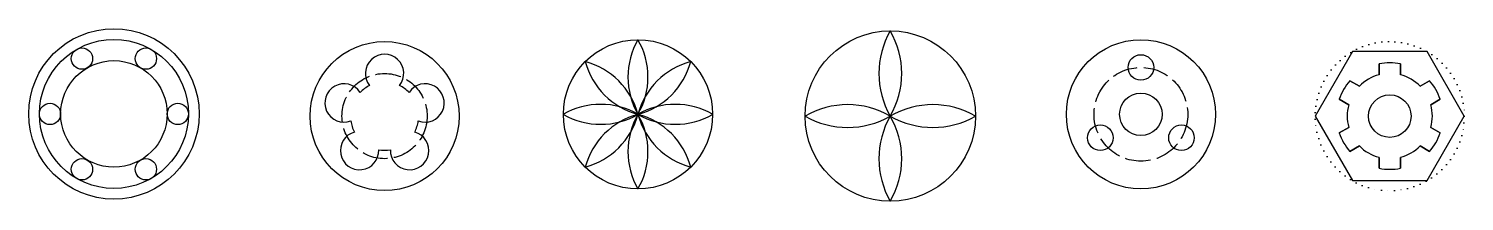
# Model space of a CAD drawing. Header units: millimetres. Extents: x 1283 to 1957, y 2130 to 2211.
import ezdxf

# ---------------------------------------------------------------- set-up
doc = ezdxf.new("R2010")
doc.units = ezdxf.units.MM
doc.linetypes.add('ACAD_ISO02W100', pattern=[15, 12, -3])
doc.linetypes.add('ACAD_ISO07W100', pattern=[3, 0, -3])

# ---------------------------------------------------------------- blocks, each defined once
blk = doc.blocks.new('*U1')
blk.add_circle((0, 0), 5)
blk = doc.blocks.new('*U2')
at = {"color": 0, "linetype": 'ByBlock', "lineweight": -2, "transparency": 16777216}
for p, rotation in [((1712.34, 1899.95), 299.9999999999999), ((1742.34, 1899.95), 240), ((1757.34, 1873.97), 180), ((1712.34, 1847.99), 59.99999999999999), ((1742.34, 1847.99), 120)]:
    blk.add_blockref('*U1', p, dxfattribs=dict(at, rotation=rotation))
blk.add_blockref('*U1', (1697.34, 1873.97), dxfattribs=at)
blk = doc.blocks.new('*U3')
for centre, start, end in [((30.31, 0), 150, 210), ((-30.31, 0), 330, 30)]:
    blk.add_arc(centre, 35, start, end)
blk = doc.blocks.new('*U4')
at = {"color": 0, "linetype": 'ByBlock', "lineweight": -2, "transparency": 16777216}
blk.add_blockref('*U3', (2009.7, 1891.47), dxfattribs=at)
for p, rotation in [((1997.33, 1886.34), 45.00000000000001), ((2022.08, 1886.34), 315), ((1992.2, 1873.97), 90), ((1997.33, 1861.59), 135), ((2009.7, 1856.47), 180), ((2022.08, 1861.59), 225), ((2027.2, 1873.97), 270)]:
    blk.add_blockref('*U3', p, dxfattribs=dict(at, rotation=rotation))
blk = doc.blocks.new('*U5')
for centre, start, end in [((34.64, 0), 150, 210), ((-34.64, 0), 330, 30)]:
    blk.add_arc(centre, 40, start, end)
blk = doc.blocks.new('*U6')
at = {"color": 0, "linetype": 'ByBlock', "lineweight": -2, "transparency": 16777216}
blk.add_blockref('*U5', (2160.32, 1893.97), dxfattribs=at)
for p, rotation in [((2140.32, 1873.97), 89.99999999999997), ((2160.32, 1853.97), 180), ((2180.32, 1873.97), 270)]:
    blk.add_blockref('*U5', p, dxfattribs=dict(at, rotation=rotation))
blk = doc.blocks.new('*U7')
blk.add_circle((0, 0), 6)
blk = doc.blocks.new('*U8')
at = {"color": 0, "linetype": 'ByBlock', "lineweight": -2, "transparency": 16777216}
blk.add_blockref('*U7', (2304.02, 1895.97), dxfattribs=at)
for p, rotation in [((2284.97, 1862.97), 120), ((2323.07, 1862.97), 240)]:
    blk.add_blockref('*U7', p, dxfattribs=dict(at, rotation=rotation))

msp = doc.modelspace()

# ---------------------------------------------------------------- linework, layer by layer
for p, q in [((1916.51, 2194.05), (1916.51, 2188.92)), ((1916.51, 2188.92), (1916.51, 2194.05)), ((1926.51, 2194.05), (1926.51, 2188.92)), ((1926.51, 2188.92), (1926.51, 2194.05)), ((1902.8, 2186.13), (1907.24, 2183.57)), ((1907.24, 2183.57), (1902.8, 2186.13)), ((1940.22, 2186.13), (1935.78, 2183.57)), ((1935.78, 2183.57), (1940.22, 2186.13)), ((1897.8, 2177.47), (1902.24, 2174.91)), ((1902.24, 2174.91), (1897.8, 2177.47)), ((1945.22, 2177.47), (1940.78, 2174.91)), ((1940.78, 2174.91), (1945.22, 2177.47)), ((1897.8, 2161.64), (1902.24, 2164.2)), ((1902.24, 2164.2), (1897.8, 2161.64)), ((1945.22, 2161.64), (1940.78, 2164.2)), ((1940.78, 2164.2), (1945.22, 2161.64)), ((1902.8, 2152.98), (1907.24, 2155.54)), ((1907.24, 2155.54), (1902.8, 2152.98)), ((1916.51, 2145.06), (1916.51, 2150.19)), ((1916.51, 2150.19), (1916.51, 2145.06)), ((1926.51, 2145.06), (1926.51, 2150.19)), ((1926.51, 2150.19), (1926.51, 2145.06)), ((1940.22, 2152.98), (1935.78, 2155.54)), ((1935.78, 2155.54), (1940.22, 2152.98))]:
    msp.add_line(p, q)
msp.add_lwpolyline([(1904.01, 2199.87), (1886.51, 2169.56), (1904.01, 2139.24), (1939.01, 2139.24), (1956.51, 2169.56), (1939.01, 2199.87)], close=True)
for centre, radius in [((1322.56, 2170.58), 40), ((1322.56, 2170.58), 35), ((1449.63, 2169.55), 35), ((1568.59, 2170.38), 35), ((1687.05, 2169.56), 40), ((1804.69, 2170.38), 35), ((1322.56, 2170.58), 25), ((1804.69, 2170.38), 10), ((1921.51, 2169.56), 10)]:
    msp.add_circle(centre, radius)
at = {"linetype": 'ACAD_ISO07W100'}
msp.add_circle((1921.51, 2169.56), 35, dxfattribs=at)
at = {"linetype": 'ACAD_ISO02W100'}
for centre, radius in [((1804.69, 2170.38), 22), ((1449.63, 2169.55), 20)]:
    msp.add_circle(centre, radius, dxfattribs=at)
for centre, radius, start, end in [((1449.63, 2189.55), 9, 321.31781, 218.68219), ((1921.51, 2169.56), 25, 78.46304, 101.53696), ((1430.6, 2175.73), 9, 33.31781, 290.68219), ((1449.63, 2169.55), 16, 116.04656, 135.95344), ((1449.63, 2169.55), 16, 44.04656, 63.95344), ((1468.65, 2175.73), 9, 249.31781, 146.68219), ((1921.51, 2169.56), 25, 138.46304, 161.53696), ((1921.51, 2169.56), 20, 104.47751, 135.52249), ((1921.51, 2169.56), 20, 44.47751, 75.52249), ((1921.51, 2169.56), 25, 18.46304, 41.53696), ((1921.51, 2169.56), 20, 164.47751, 195.52249), ((1921.51, 2169.56), 20, 344.47751, 15.52249), ((1449.63, 2169.55), 16, 188.04656, 207.95344), ((1449.63, 2169.55), 16, 332.04656, 351.95344), ((1437.87, 2153.37), 9, 105.31781, 2.68219), ((1461.38, 2153.37), 9, 177.31781, 74.68219), ((1921.51, 2169.56), 25, 198.46304, 221.53696), ((1921.51, 2169.56), 25, 318.46304, 341.53696), ((1449.63, 2169.55), 16, 260.04656, 279.95344), ((1921.51, 2169.56), 20, 224.47751, 255.52249), ((1921.51, 2169.56), 20, 284.47751, 315.52249), ((1921.51, 2169.56), 25, 258.46304, 281.53696)]:
    msp.add_arc(centre, radius, start, end)

# ---------------------------------------------------------------- block references
for name, p in [('*U4', (-441.11, 296.41)), ('*U6', (-473.27, 295.59)), ('*U2', (-404.78, 296.61)), ('*U8', (-499.33, 296.41))]:
    msp.add_blockref(name, p)

doc.saveas('drawing.dxf')
